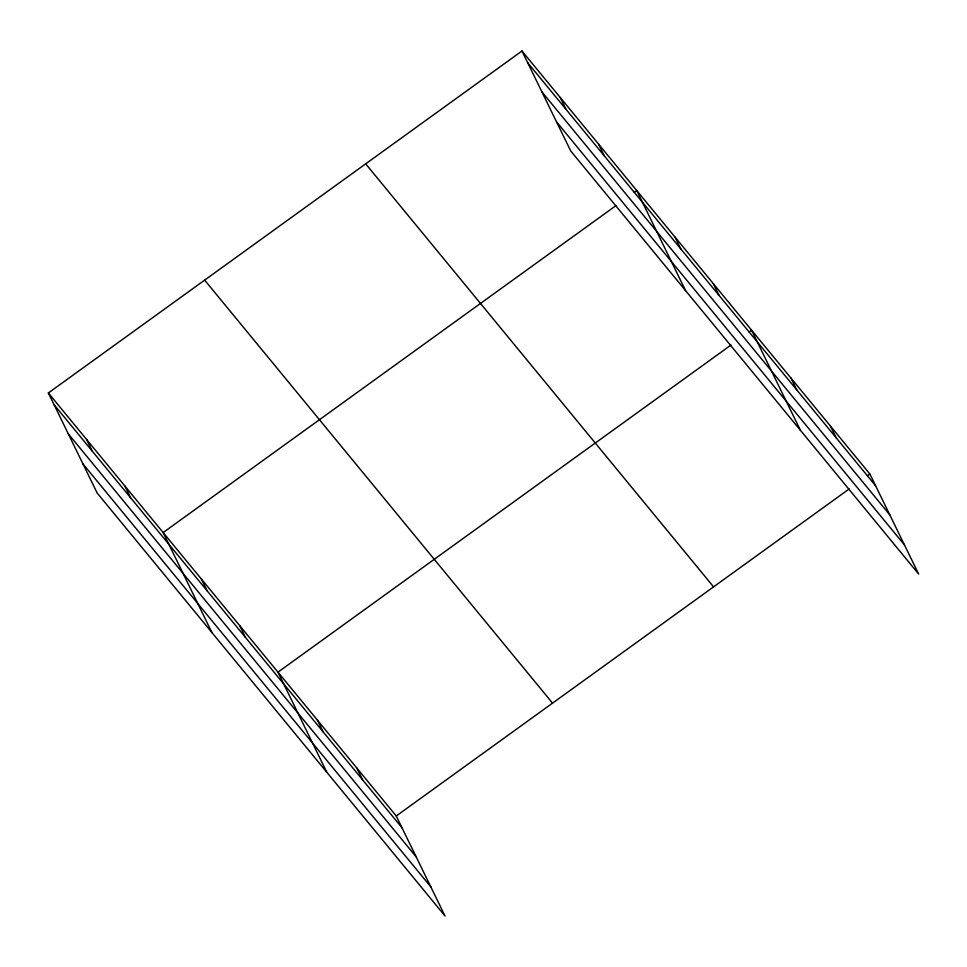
<?xml version="1.0" encoding="UTF-8"?>
<svg xmlns="http://www.w3.org/2000/svg" width="967" height="967" viewBox="0 0 967 967"><rect width="100%" height="100%" fill="white"/><g stroke="black" fill="none" stroke-linecap="round" stroke-linejoin="round"><path stroke-width="1.45" d="M48.35 392.965L396.252 815.991L445.025 916.003L97.135 492.989L48.35 392.965L521.975 50.997L869.865 474.011L918.65 574.035L570.748 151.009L521.975 50.997M616.184 205.463L163.157 532.563L211.942 632.587M634.352 192.336L636.769 190.596L685.555 290.608M730.979 345.062L277.964 672.162L326.749 772.174M749.159 331.935L751.577 330.182L800.362 430.206M396.252 815.991L849.268 488.891M867.447 475.764L869.865 474.011M527.692 62.734L875.594 485.748M541.907 91.865L889.797 514.879M556.545 121.878L904.435 544.904M365.671 163.846L713.573 586.86M204.641 280.116L552.544 703.142M54.079 404.702L401.97 827.728M68.282 433.832L416.185 856.859M82.92 463.858L430.823 886.872M830.435 426.072L836.165 437.809M791.006 378.133L796.735 389.87M713.308 283.657L719.037 295.394M675.039 237.12L680.768 248.857M598.5 144.059L604.23 155.796M560.231 97.522L565.961 109.259M356.823 768.04L362.54 779.777M317.394 720.101L323.111 731.838M239.695 625.625L245.425 637.362M201.426 579.1L207.156 590.837M124.888 486.026L130.618 497.763M86.619 439.502L92.349 451.238"/></g></svg>
